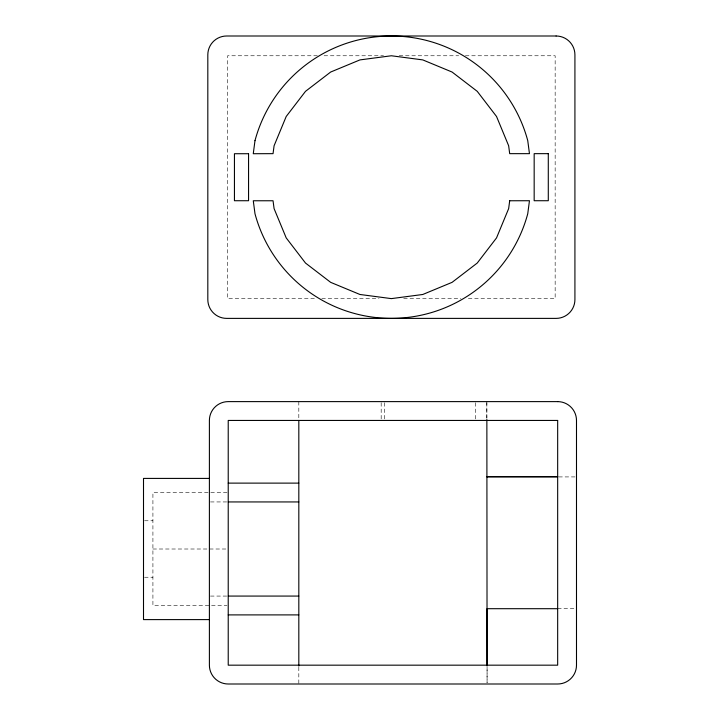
<?xml version="1.0" encoding="UTF-8"?>
<svg xmlns="http://www.w3.org/2000/svg" width="720" height="720" viewBox="0 0 720 720"><rect width="100%" height="100%" fill="white"/><g stroke="black" fill="none" stroke-linecap="round" stroke-linejoin="round"><path stroke-width="0.54" stroke-dasharray="3.6 2.7" d="M317.331 55.764L227.583 55.764L227.583 298.62L316.206 298.62M324.063 55.764L383.517 55.764M399.222 55.764L458.676 55.764M465.408 55.764L555.156 55.764L555.156 298.62L467.649 298.62M321.822 298.62L379.026 298.62M403.713 298.62L460.917 298.62M558.774 476.919L576.495 476.919M227.007 492.525L152.919 492.525L152.919 605.484L227.007 605.484M210.501 501.939L227.277 501.939M144.549 520.767L152.919 520.767M152.919 549.009L227.007 549.009M144.549 577.242L152.919 577.242M210.501 596.07L227.277 596.07M557.667 608.697L576.495 608.697M487.071 667.143L487.071 682.875L487.071 667.386M486.846 402.741L486.864 418.437M486.837 401.616L486.837 418.23M475.308 402.723L475.308 419.337M384.651 402.723L384.651 419.337M381.177 402.723L381.177 419.337M298.818 401.616L298.818 419.544M298.818 667.188L298.818 684"/><path stroke-width="1.08" d="M209.394 478.413L143.505 478.413L143.505 619.605L209.394 619.605M228.222 483.12L298.818 483.12M228.222 501.939L298.818 501.939M228.222 596.07L298.818 596.07M557.694 608.706L487.026 608.697L487.071 666.018M228.222 614.898L298.818 614.898M486.864 419.562L487.071 665.172M298.818 420.444L298.818 666.072M254.988 140.652L253.269 153.72L273.042 153.657L274.086 145.764L286.209 116.478L305.505 91.332L330.66 72.036L359.946 59.904L391.365 55.764L422.793 59.904L452.079 72.036L477.234 91.332L496.53 116.478L508.653 145.764L509.688 153.657L529.461 153.657L527.751 140.652A141.192 141.192 0 0 0 254.988 140.652M509.688 200.763L508.653 208.62L496.53 237.906L477.234 263.052L452.079 282.348L422.793 294.48L391.365 298.62L359.946 294.48L330.66 282.348L305.505 263.052L286.209 237.906L274.086 208.62L273.042 200.763L253.278 200.763L254.988 213.732A141.192 141.192 0 0 0 527.751 213.732L529.461 200.727L509.688 200.763M557.694 476.757L486.9 476.748L557.694 476.757M556.092 36L226.647 36A18.828 18.828 0 0 0 207.819 54.828L207.819 299.556A18.828 18.828 0 0 0 226.647 318.384L556.092 318.384A18.828 18.828 0 0 0 574.92 299.556L574.92 54.828A18.828 18.828 0 0 0 556.092 36M248.562 153.72L234.441 153.72L234.441 200.727L248.562 200.727L248.562 153.72M548.289 153.657L534.168 153.657L534.168 200.727L548.289 200.727L548.289 153.657M557.667 401.616L228.222 401.616A18.828 18.828 0 0 0 209.394 420.444L209.394 665.172A18.828 18.828 0 0 0 228.222 684L557.667 684A18.828 18.828 0 0 0 576.495 665.172L576.495 420.444A18.828 18.828 0 0 0 557.667 401.616M557.667 420.444L228.222 420.444L228.222 665.172L557.667 665.172L557.667 420.444"/></g></svg>
